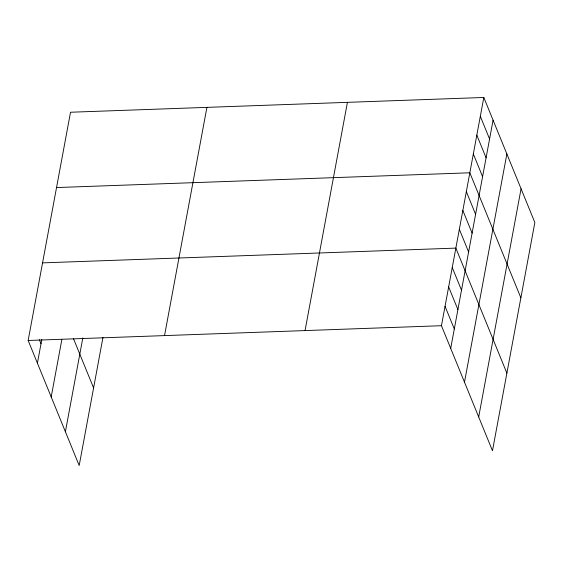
<?xml version="1.0" encoding="UTF-8"?>
<svg xmlns="http://www.w3.org/2000/svg" width="563" height="563" viewBox="0 0 563 563"><rect width="100%" height="100%" fill="white"/><g stroke="black" fill="none" stroke-linecap="round" stroke-linejoin="round"><path stroke-width="0.84" d="M102.966 337.427L79.186 465.524L28.15 340.474L70.523 112.241L483.814 97.476L534.85 222.526L492.477 450.759L441.448 325.71L483.814 97.476M37.411 363.163L41.796 339.545M51.198 396.943L61.846 339.588M65.399 431.744L82.824 337.884M164.537 335.597L206.91 107.371M305.055 330.58L347.427 102.346M450.703 348.398L493.075 120.172M464.489 382.178L506.862 153.945M478.691 416.979L521.064 188.753M56.539 187.556L469.838 172.792L520.866 297.848M42.556 262.872L455.854 248.107L506.883 373.163M28.15 340.474L441.448 325.71M480.323 116.309L489.585 138.998M476.826 135.134L486.087 157.83M473.328 153.966L482.59 176.655M466.34 191.624L475.601 214.313M462.842 210.449L472.104 233.145M459.345 229.282L468.606 251.971M452.251 267.509L461.512 290.198M448.648 286.912L457.909 309.601M445.044 306.307L454.306 329.003M73.493 338.68L93.592 387.921M39.361 339.714L41.015 343.761"/></g></svg>
